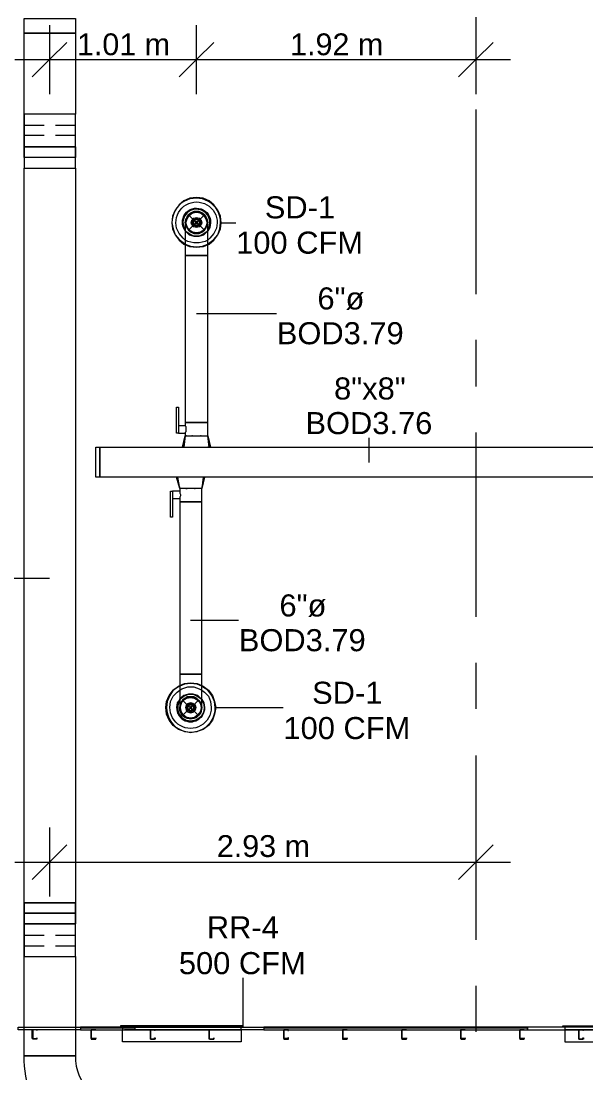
# Model space of a CAD drawing. Header units: metres. Extents: x -2 to 237, y -8 to 52.
# Drawn here: x 52.5 to 56.43, y 34.1 to 41.34 of the extents above; entities that cross this region are included whole.
import ezdxf

# ---------------------------------------------------------------- set-up
doc = ezdxf.new("R2010")
doc.units = ezdxf.units.M
doc.layers.add('HVAC - Ductos', color=5, linetype='Continuous', lineweight=0)
doc.layers.add('PDF2_Text', color=7, linetype='Continuous', lineweight=0)
doc.layers.add('PDF2_Geometry', color=7, linetype='Continuous', lineweight=0, true_color=0xaaaaaa)
doc.styles.add('PDF Helvetica', font='')
doc.styles.get('PDF Helvetica').set_extended_font_data('Helvetica')

msp = doc.modelspace()

# ---------------------------------------------------------------- linework, layer by layer
at = {"layer": 'HVAC - Ductos', "lineweight": 0}
for points in [[(52.8717, 41.3544), (52.8717, 41.2536), (52.5189, 41.2536), (52.5189, 41.3544)], [(52.8717, 40.6946), (52.5189, 40.6946), (52.5189, 40.6533), (52.5189, 40.6167), (52.5189, 40.47), (52.8717, 40.47), (52.8717, 40.6167), (52.8717, 40.6533), (52.8717, 40.6946), (52.5189, 40.6946), (52.5189, 41.2536), (52.8717, 41.2536)], [(52.8717, 40.3234), (52.8717, 40.4013), (52.8717, 40.47), (52.8717, 40.3968), (52.5189, 40.3968), (52.5189, 40.47), (52.5189, 40.4013), (52.5189, 40.3234), (52.8717, 40.3234), (52.8717, 35.2698), (52.5189, 35.2698), (52.5189, 40.3234)], [(53.7697, 39.9202), (53.7559, 39.8973), (53.733, 39.8836), (53.7055, 39.8791), (53.6781, 39.8836), (53.6551, 39.8973), (53.6414, 39.9202), (53.6322, 39.9477), (53.6414, 39.9753), (53.6551, 39.9981), (53.6781, 40.0165), (53.7055, 40.0211), (53.733, 40.0165), (53.7559, 39.9981), (53.7697, 39.9753), (53.7788, 39.9477)], [(53.6735, 39.9661), (53.6872, 39.9798), (53.7055, 39.9844), (53.7239, 39.9798), (53.7376, 39.9661), (53.7422, 39.9477), (53.7376, 39.934), (53.7239, 39.9202), (53.7055, 39.9157), (53.6872, 39.9202), (53.6735, 39.934), (53.6689, 39.9477)], [(53.6781, 39.9661), (53.6872, 39.9798), (53.7055, 39.9844), (53.7239, 39.9798), (53.733, 39.9661), (53.7376, 39.9477), (53.733, 39.934), (53.7239, 39.9202), (53.7055, 39.9157), (53.6872, 39.9202), (53.6781, 39.934), (53.6735, 39.9477)], [(53.6826, 39.9661), (53.6964, 39.9753), (53.7147, 39.9753), (53.7285, 39.9661), (53.733, 39.9477), (53.7285, 39.934), (53.7147, 39.9248), (53.6964, 39.9248), (53.6826, 39.934), (53.6781, 39.9477)], [(53.6872, 39.9661), (53.6964, 39.9753), (53.7147, 39.9753), (53.7239, 39.9661), (53.7285, 39.9477), (53.7239, 39.934), (53.7147, 39.9248), (53.6964, 39.9248), (53.6872, 39.934), (53.6826, 39.9477)], [(53.6918, 39.9661), (53.7055, 39.9707), (53.7193, 39.9661), (53.7239, 39.9477), (53.7193, 39.934), (53.7055, 39.9294), (53.6918, 39.934), (53.6872, 39.9477)], [(53.7009, 39.9523), (53.7009, 39.9477), (53.7009, 39.9569), (53.7101, 39.9569), (53.7101, 39.9477), (53.7101, 39.9523)], [(53.6322, 39.8882), (53.6597, 39.8699), (53.6872, 39.8561), (53.7239, 39.8561), (53.7513, 39.8699), (53.7788, 39.8882), (53.7559, 39.8653), (53.7239, 39.8561), (53.6872, 39.8561), (53.6551, 39.8653), (53.6322, 39.8882), (53.6277, 39.8928), (53.6322, 39.8882), (53.6277, 39.8973)], [(53.7834, 39.8973), (53.7788, 39.8882), (53.7513, 39.8699), (53.7239, 39.8561), (53.6872, 39.8561), (53.6597, 39.8699), (53.6322, 39.8882), (53.6551, 39.8653), (53.6872, 39.8561), (53.7239, 39.8561), (53.7559, 39.8653), (53.7788, 39.8882), (53.7834, 39.8928), (53.7788, 39.8882)], [(53.7101, 39.9432), (53.7101, 39.9477), (53.7101, 39.9432), (53.7009, 39.9432), (53.7009, 39.9477), (53.7009, 39.9432)], [(53.7834, 39.8928), (53.7972, 39.9157), (53.8018, 39.9477), (53.7972, 39.9157)], [(53.5681, 38.6786), (53.5819, 38.6786), (53.5819, 38.5), (53.5681, 38.5)], [(53.6368, 38.4816), (53.6322, 38.4816)], [(53.6781, 38.4816), (53.6735, 38.4816)], [(53.7376, 38.4816), (53.733, 38.4816)], [(53.0412, 38.4037), (53.0412, 38.1975), (53.0137, 38.1975), (53.0137, 38.4037)], [(53.7972, 38.4037), (53.8018, 38.4037)], [(53.6322, 38.1196), (53.6368, 38.1196), (53.6414, 38.1196), (53.6368, 38.1196)], [(53.6918, 38.1196), (53.6964, 38.1196)], [(53.7422, 38.028), (53.7376, 38.028), (53.733, 38.028), (53.7193, 38.028), (53.7055, 38.028), (53.6872, 38.028), (53.6643, 38.028), (53.6459, 38.028), (53.6277, 38.028), (53.6093, 38.028), (53.6001, 38.028), (53.591, 38.028), (53.591, 36.8414), (53.6001, 36.8414), (53.6093, 36.8414), (53.6277, 36.8414), (53.6459, 36.8414), (53.6643, 36.8414), (53.6872, 36.8414), (53.7055, 36.8414), (53.7193, 36.8414), (53.733, 36.8414), (53.7376, 36.8414), (53.7422, 36.8414)], [(53.6185, 36.6947), (53.6505, 36.7039), (53.6826, 36.7039), (53.7147, 36.6947), (53.7376, 36.6719), (53.7422, 36.6673), (53.7376, 36.6719), (53.7422, 36.6627), (53.7376, 36.6719), (53.7101, 36.6901), (53.6826, 36.7039), (53.6505, 36.7039), (53.6185, 36.6901), (53.5956, 36.6719), (53.591, 36.6627), (53.5956, 36.6719), (53.6185, 36.6901), (53.6505, 36.7039), (53.6826, 36.7039), (53.7101, 36.6901), (53.7376, 36.6719), (53.7147, 36.6947), (53.6826, 36.7039), (53.6505, 36.7039), (53.6185, 36.6947), (53.591, 36.6719), (53.591, 36.6673), (53.591, 36.6719)], [(53.6001, 36.6397), (53.6139, 36.6627), (53.6368, 36.6764), (53.6643, 36.681), (53.6918, 36.6764), (53.7147, 36.6627), (53.733, 36.6397), (53.7376, 36.6123), (53.733, 36.5848), (53.7147, 36.5619), (53.6918, 36.5435), (53.6643, 36.539), (53.6368, 36.5435), (53.6139, 36.5619), (53.6001, 36.5848), (53.5956, 36.6123)], [(53.6368, 36.626), (53.6322, 36.6123), (53.6368, 36.6306), (53.6459, 36.6397), (53.6643, 36.6443), (53.6826, 36.6397), (53.6964, 36.6306), (53.7009, 36.6123), (53.6964, 36.626), (53.6826, 36.6397), (53.6643, 36.6443), (53.6505, 36.6397)], [(53.6459, 36.626), (53.6414, 36.6123), (53.6459, 36.626), (53.6597, 36.6352), (53.6735, 36.6352), (53.6872, 36.626), (53.6918, 36.6123), (53.6872, 36.626), (53.6735, 36.6352), (53.6597, 36.6352)], [(53.6505, 36.626), (53.6643, 36.6306), (53.6781, 36.626), (53.6872, 36.6123), (53.6781, 36.5985), (53.6643, 36.5893), (53.6505, 36.5985), (53.6459, 36.6123)], [(53.7605, 36.6123), (53.7559, 36.6443), (53.7422, 36.6673), (53.7559, 36.6443)], [(53.6964, 36.5939), (53.7009, 36.6123), (53.6964, 36.5939), (53.6826, 36.5802), (53.6643, 36.5757), (53.6459, 36.5802), (53.6368, 36.5939), (53.6322, 36.6123), (53.6368, 36.5939), (53.6505, 36.5802), (53.6643, 36.5757), (53.6826, 36.5802)], [(53.6872, 36.5985), (53.6918, 36.6123), (53.6872, 36.5939), (53.6735, 36.5848), (53.6597, 36.5848), (53.6459, 36.5939), (53.6414, 36.6123), (53.6459, 36.5985), (53.6597, 36.5893), (53.6735, 36.5893)], [(53.6643, 36.6169), (53.6597, 36.6123), (53.6643, 36.6169), (53.6689, 36.6169), (53.6735, 36.6123), (53.6689, 36.6077), (53.6643, 36.6077), (53.6597, 36.6123), (53.6643, 36.6077), (53.6689, 36.6077), (53.6689, 36.6123), (53.6689, 36.6169)], [(52.5189, 34.972), (52.5189, 34.9354), (52.5189, 34.8987), (52.8717, 34.8987), (52.8717, 34.216), (52.5189, 34.216), (52.5189, 34.8987), (52.8717, 34.8987), (52.8717, 34.9354), (52.8717, 34.972), (52.8717, 35.1232), (52.5189, 35.1232)], [(53.3298, 34.3947), (53.2107, 34.3947)], [(53.5681, 34.3947), (53.4077, 34.3947)], [(53.8063, 34.3947), (53.6459, 34.3947)], [(54.0079, 34.3947), (53.8842, 34.3947)], [(56.2484, 34.3947), (56.4316, 34.3947)]]:
    msp.add_lwpolyline(points, close=True, dxfattribs=at)
for points in [[(52.693, 41.3085), (52.693, 41.0703), (52.693, 40.832)], [(53.7055, 40.832), (53.7055, 41.0703), (53.7055, 41.3085)], [(55.6252, 41.3085), (55.6252, 41.0703), (55.6252, 40.832)], [(52.8121, 41.1894), (52.693, 41.0703), (52.5739, 40.9511)], [(53.8247, 41.1894), (53.7055, 41.0703), (53.5865, 40.9511)], [(55.7444, 41.1894), (55.6252, 41.0703), (55.5062, 40.9511)], [(52.4547, 41.0703), (53.7055, 41.0703), (55.8635, 41.0703)], [(52.5189, 40.47), (52.5189, 40.5388), (52.5189, 40.6167), (52.5189, 40.6946)], [(52.8717, 40.47), (52.8717, 40.5388), (52.8717, 40.6167), (52.8717, 40.6946)], [(52.6563, 40.6167), (52.5189, 40.6167)], [(52.8717, 40.6167), (52.7342, 40.6167)], [(52.6563, 40.5479), (52.5189, 40.5479)], [(52.8717, 40.5479), (52.7342, 40.5479)], [(52.8717, 40.47), (52.5189, 40.47), (52.5189, 40.3968)], [(52.8717, 40.47), (52.8717, 40.3968)], [(52.8717, 40.3968), (52.5189, 40.3968), (52.5189, 40.3601), (52.5189, 40.3234)], [(52.8717, 40.3234), (52.8717, 40.3601), (52.8717, 40.3968)], [(53.7834, 39.7966), (53.7926, 39.8011), (53.8247, 39.8286), (53.8522, 39.8653), (53.8705, 39.9065), (53.875, 39.9477), (53.8705, 39.9935), (53.8522, 40.0348), (53.8247, 40.0715), (53.7926, 40.0989), (53.7513, 40.1173), (53.7055, 40.1219), (53.6597, 40.1173), (53.6185, 40.0989), (53.5865, 40.0715), (53.5589, 40.0348), (53.5406, 39.9935), (53.536, 39.9477), (53.5452, 39.9065), (53.5589, 39.8653), (53.5865, 39.8332), (53.6231, 39.8057), (53.6277, 39.8011)], [(53.6277, 39.9477), (53.6277, 39.9432), (53.6277, 39.9248), (53.6277, 39.8928), (53.6277, 39.8561), (53.6277, 39.8103), (53.6277, 39.7553), (53.6277, 39.7232), (53.6322, 39.7232), (53.6414, 39.7232), (53.6505, 39.7232), (53.6689, 39.7232), (53.6872, 39.7232), (53.7055, 39.7232), (53.7239, 39.7232), (53.7422, 39.7232), (53.7605, 39.7232), (53.7697, 39.7232), (53.7788, 39.7232), (53.7834, 39.7232), (53.7834, 39.7736), (53.7834, 39.824), (53.7834, 39.8699), (53.7834, 39.9065), (53.7834, 39.934), (53.7834, 39.9477), (53.7788, 39.9432), (53.7834, 39.9477), (53.7788, 39.9707), (53.7697, 39.989), (53.7605, 40.0027), (53.7422, 40.0165), (53.7239, 40.0257), (53.7055, 40.0257), (53.6872, 40.0257), (53.6689, 40.0165), (53.6505, 40.0027), (53.6414, 39.989), (53.6322, 39.9707), (53.6277, 39.9477), (53.6322, 39.9432), (53.6277, 39.9477), (53.6322, 39.9707), (53.6414, 39.989), (53.6505, 40.0027), (53.6689, 40.0165), (53.6872, 40.0257), (53.7055, 40.0257), (53.7239, 40.0257), (53.7422, 40.0165), (53.7605, 40.0027), (53.7697, 39.989), (53.7788, 39.9707), (53.7834, 39.9477)], [(53.7376, 40.0165), (53.7559, 40.0027), (53.7697, 39.9844), (53.7743, 39.9707), (53.7788, 39.9477), (53.7743, 39.9294), (53.7697, 39.9111), (53.7559, 39.8973), (53.7422, 39.8882), (53.7239, 39.8791), (53.7055, 39.8745), (53.6872, 39.8791), (53.6689, 39.8882), (53.6551, 39.8973), (53.6414, 39.9111), (53.6322, 39.9294), (53.6322, 39.9477), (53.6322, 39.9707), (53.6414, 39.9844), (53.6551, 40.0027)], [(53.6322, 39.9753), (53.6368, 39.9798)], [(53.6368, 39.9248), (53.6322, 39.9477), (53.6368, 39.9753)], [(53.6414, 39.9798), (53.6505, 39.9981)], [(53.7559, 40.0027), (53.7422, 40.0119), (53.7239, 40.0211), (53.7055, 40.0257), (53.6872, 40.0211), (53.6689, 40.0119), (53.6551, 40.0027), (53.6735, 40.0165)], [(53.6735, 40.0165), (53.6781, 40.0211)], [(53.6826, 40.0165), (53.7055, 40.0257), (53.7285, 40.0165)], [(53.733, 40.0211), (53.7376, 40.0165)], [(53.7605, 39.9981), (53.7697, 39.9798)], [(53.7743, 39.9798), (53.7743, 39.9753)], [(53.7743, 39.9753), (53.7788, 39.9477), (53.7743, 39.9248), (53.7743, 39.9202)], [(53.6322, 39.9432), (53.6322, 39.9294), (53.6414, 39.9111), (53.6505, 39.8973), (53.6689, 39.8836), (53.6872, 39.8745), (53.7055, 39.8745), (53.7239, 39.8745), (53.7422, 39.8836), (53.7605, 39.8973), (53.7697, 39.9111), (53.7788, 39.9294), (53.7788, 39.9432)], [(53.6368, 39.9202), (53.6322, 39.9248)], [(53.6368, 39.9202), (53.6368, 39.9202)], [(53.6735, 39.8836), (53.6551, 39.8973), (53.6414, 39.9202)], [(53.7697, 39.9202), (53.7559, 39.8973), (53.7376, 39.8836)], [(53.7743, 39.9202), (53.7743, 39.9202)], [(53.875, 39.9477), (53.9758, 39.9477)], [(53.7834, 39.8286), (53.7651, 39.8194), (53.7239, 39.8103), (53.6872, 39.8103), (53.6459, 39.8194), (53.6277, 39.8286)], [(53.6781, 39.8791), (53.6735, 39.8791)], [(53.6781, 39.8791), (53.6781, 39.8791)], [(53.7285, 39.8791), (53.7055, 39.8745), (53.6826, 39.8791)], [(53.733, 39.8791), (53.733, 39.8791)], [(53.7376, 39.8791), (53.733, 39.8791)], [(53.6277, 39.8011), (53.6643, 39.7874), (53.7055, 39.7828), (53.7468, 39.7874), (53.7834, 39.8011)], [(53.7834, 39.7966), (53.7513, 39.7828), (53.7055, 39.7782), (53.6597, 39.7828), (53.6277, 39.7966)], [(53.6139, 38.4037), (53.6093, 38.4037), (53.6277, 38.4816), (53.6322, 38.4816), (53.6368, 38.4816), (53.6414, 38.4816), (53.6505, 38.4816), (53.6689, 38.4816), (53.6872, 38.4816), (53.7055, 38.4816), (53.7239, 38.4816), (53.7422, 38.4816), (53.7605, 38.4816), (53.7697, 38.4816), (53.7743, 38.4816), (53.7788, 38.4816), (53.7834, 38.4816), (53.7834, 38.5732), (53.7788, 38.5732), (53.7697, 38.5732), (53.7605, 38.5732), (53.7422, 38.5732), (53.7239, 38.5732), (53.7055, 38.5732), (53.6872, 38.5732), (53.6689, 38.5732), (53.6505, 38.5732), (53.6414, 38.5732), (53.6322, 38.5732), (53.6277, 38.5732), (53.6322, 38.5732), (53.6414, 38.5732), (53.6505, 38.5732), (53.6689, 38.5732), (53.6872, 38.5732), (53.7055, 38.5732), (53.7239, 38.5732), (53.7422, 38.5732), (53.7605, 38.5732), (53.7697, 38.5732), (53.7788, 38.5732), (53.7834, 38.5732), (53.7834, 39.7232), (53.7788, 39.7232), (53.7697, 39.7232), (53.7605, 39.7232), (53.7422, 39.7232), (53.7239, 39.7232), (53.7055, 39.7232), (53.6872, 39.7232), (53.6689, 39.7232), (53.6505, 39.7232), (53.6414, 39.7232), (53.6322, 39.7232), (53.6277, 39.7232), (53.6277, 38.5732), (53.6277, 38.5503), (53.5819, 38.5503), (53.5819, 38.5457), (53.5819, 38.5412), (53.5819, 38.532), (53.5819, 38.5274), (53.5819, 38.5182), (53.5819, 38.5137), (53.5819, 38.5091), (53.5819, 38.5046), (53.5819, 38.5), (53.6277, 38.5), (53.6277, 38.4816), (53.6185, 38.4037)], [(53.7055, 39.3247), (54.2553, 39.3247)], [(53.6277, 38.5503), (53.6322, 38.5457), (53.6322, 38.5412), (53.6322, 38.532), (53.6322, 38.5228), (53.6322, 38.5137), (53.6322, 38.5091), (53.6277, 38.5046), (53.6277, 38.5)], [(53.6277, 38.4816), (53.6093, 38.4037), (53.6139, 38.4037), (53.6231, 38.4037), (53.6322, 38.4037), (53.6505, 38.4037), (53.6551, 38.4037)], [(53.7239, 38.4037), (53.7285, 38.4037), (53.7376, 38.4037), (53.7468, 38.4037), (53.7513, 38.4037), (53.7605, 38.4037), (53.7788, 38.4037), (53.788, 38.4037), (53.7926, 38.4037), (53.7834, 38.4816)], [(53.8018, 38.4037), (53.7834, 38.4816), (53.8018, 38.4037)], [(54.8922, 38.2983), (54.8922, 38.4679)], [(56.4317, 38.1975), (53.0412, 38.1975), (53.0412, 38.4037), (56.4317, 38.4037)], [(53.6597, 38.4037), (53.6643, 38.4037), (53.6735, 38.4037), (53.6826, 38.4037), (53.6872, 38.4037)], [(53.6918, 38.4037), (53.7147, 38.4037), (53.7193, 38.4037)], [(53.788, 38.4037), (53.7834, 38.4037)], [(53.7513, 38.1975), (53.7422, 38.1196), (53.7376, 38.1196), (53.733, 38.1196), (53.7193, 38.1196), (53.7055, 38.1196), (53.6872, 38.1196), (53.6643, 38.1196), (53.6459, 38.1196), (53.6277, 38.1196), (53.6093, 38.1196), (53.6001, 38.1196), (53.5956, 38.1196), (53.591, 38.1196), (53.591, 38.1013), (53.5406, 38.1013), (53.5406, 37.9226), (53.5269, 37.9226), (53.5269, 38.1013), (53.5406, 38.1013)], [(53.591, 38.1975), (53.5819, 38.1975), (53.5773, 38.1975), (53.5727, 38.1975), (53.5681, 38.1975), (53.591, 38.1196), (53.5681, 38.1975), (53.5727, 38.1975)], [(53.591, 38.1196), (53.5956, 38.1196), (53.591, 38.1196), (53.5773, 38.1975)], [(53.6139, 38.1975), (53.6093, 38.1975), (53.5956, 38.1975)], [(53.6781, 38.1975), (53.6551, 38.1975), (53.6505, 38.1975), (53.6459, 38.1975), (53.6322, 38.1975), (53.6231, 38.1975), (53.6185, 38.1975)], [(53.7376, 38.1975), (53.7193, 38.1975), (53.7147, 38.1975), (53.7101, 38.1975), (53.7009, 38.1975), (53.6872, 38.1975), (53.6826, 38.1975)], [(53.7559, 38.1975), (53.7605, 38.1975), (53.7559, 38.1975), (53.7513, 38.1975), (53.7422, 38.1975)], [(53.7605, 38.1975), (53.7422, 38.1196), (53.7605, 38.1975)], [(53.5406, 38.0968), (53.5406, 38.0922), (53.5406, 38.0876), (53.5406, 38.083), (53.5406, 38.0738), (53.5406, 38.0692), (53.5406, 38.0601), (53.5406, 38.0555), (53.5406, 38.051), (53.591, 38.051), (53.591, 38.028), (53.6001, 38.028), (53.6093, 38.028), (53.6277, 38.028), (53.6459, 38.028), (53.6643, 38.028), (53.6872, 38.028), (53.7055, 38.028), (53.7193, 38.028), (53.733, 38.028), (53.7376, 38.028), (53.7422, 38.028), (53.7422, 38.1196)], [(53.591, 38.1013), (53.591, 38.0968), (53.591, 38.0922), (53.591, 38.0876), (53.5956, 38.0784), (53.5956, 38.0692), (53.591, 38.0601), (53.591, 38.0555), (53.591, 38.051)], [(52.693, 37.5011), (52.189, 37.5011)], [(53.6643, 37.2125), (53.9942, 37.2125)], [(53.7422, 36.6123), (53.7422, 36.6169), (53.7422, 36.6352), (53.7422, 36.6673), (53.7422, 36.7039), (53.7422, 36.7543), (53.7422, 36.8047), (53.7422, 36.8414), (53.7376, 36.8414), (53.733, 36.8414), (53.7193, 36.8414), (53.7055, 36.8414), (53.6872, 36.8414), (53.6643, 36.8414), (53.6459, 36.8414), (53.6277, 36.8414), (53.6093, 36.8414), (53.6001, 36.8414), (53.591, 36.8414), (53.591, 36.7864), (53.591, 36.736), (53.591, 36.6901), (53.591, 36.6535), (53.591, 36.626), (53.591, 36.6123), (53.591, 36.6169), (53.591, 36.6123), (53.591, 36.5893), (53.6001, 36.5711), (53.6093, 36.5573), (53.6277, 36.5435), (53.6459, 36.539), (53.6643, 36.5344), (53.6872, 36.539), (53.7055, 36.5435), (53.7193, 36.5573), (53.733, 36.5711), (53.7376, 36.5893), (53.7422, 36.6123), (53.7422, 36.6169), (53.7422, 36.6123), (53.7376, 36.5893), (53.733, 36.5711), (53.7193, 36.5573), (53.7055, 36.5435), (53.6872, 36.539), (53.6643, 36.5344), (53.6459, 36.539), (53.6277, 36.5435), (53.6093, 36.5573), (53.6001, 36.5711), (53.591, 36.5893), (53.591, 36.6123)], [(53.591, 36.7635), (53.6231, 36.7772), (53.6643, 36.7818), (53.7101, 36.7772), (53.7422, 36.7635)], [(53.7422, 36.7589), (53.7101, 36.7726), (53.6643, 36.7772), (53.6231, 36.7726), (53.591, 36.7589)], [(53.7422, 36.7635), (53.7513, 36.7589), (53.788, 36.7314), (53.8155, 36.6947), (53.8292, 36.6535), (53.8384, 36.6123), (53.8292, 36.5665), (53.8155, 36.5252), (53.788, 36.4886), (53.7513, 36.4611), (53.7101, 36.4473), (53.6643, 36.4382), (53.6231, 36.4473), (53.5819, 36.4611), (53.5452, 36.4886), (53.5177, 36.5252), (53.4994, 36.5665), (53.4948, 36.6123), (53.4994, 36.6535), (53.5177, 36.6947), (53.5452, 36.7314), (53.5819, 36.7589), (53.591, 36.7635)], [(53.591, 36.7314), (53.6047, 36.7405), (53.6459, 36.7543), (53.6872, 36.7543), (53.7239, 36.7405), (53.7422, 36.7314)], [(53.6322, 36.681), (53.6368, 36.681), (53.6414, 36.681), (53.6643, 36.6856), (53.6459, 36.6856), (53.6277, 36.6764), (53.6093, 36.6627), (53.6001, 36.6489), (53.591, 36.6306), (53.591, 36.6169)], [(53.7422, 36.6169), (53.7376, 36.6306), (53.7376, 36.6123), (53.7376, 36.5939), (53.7285, 36.5757), (53.7193, 36.5573), (53.7009, 36.5481), (53.6826, 36.539), (53.6643, 36.539), (53.6459, 36.539), (53.6277, 36.5481), (53.6139, 36.5573), (53.6001, 36.5757), (53.5956, 36.5939), (53.591, 36.6123), (53.5956, 36.6306), (53.6001, 36.6489), (53.6139, 36.6627), (53.6277, 36.6764), (53.6459, 36.681), (53.6643, 36.6856), (53.6826, 36.681), (53.7009, 36.6764), (53.7193, 36.6627), (53.7285, 36.6489), (53.7376, 36.6306), (53.733, 36.6489), (53.7193, 36.6627), (53.7055, 36.6764), (53.6872, 36.6856), (53.6643, 36.6856), (53.6918, 36.681), (53.6964, 36.681)], [(53.5956, 36.5848), (53.591, 36.6123), (53.5956, 36.6352), (53.5956, 36.6397), (53.5956, 36.6443)], [(53.6001, 36.6397), (53.6139, 36.6627), (53.6368, 36.6764)], [(53.6964, 36.681), (53.6964, 36.681)], [(53.6964, 36.6764), (53.7193, 36.6627), (53.733, 36.6443), (53.7376, 36.6397), (53.7376, 36.6352)], [(53.733, 36.6352), (53.7376, 36.6123), (53.733, 36.5848)], [(53.5956, 36.5802), (53.5956, 36.5848)], [(53.6368, 36.5435), (53.6139, 36.5573), (53.6001, 36.5802)], [(53.733, 36.5802), (53.7193, 36.5573), (53.6964, 36.5435)], [(53.7376, 36.5848), (53.7376, 36.5802), (53.733, 36.5802)], [(53.733, 36.5711), (53.733, 36.5711)], [(53.8384, 36.6123), (54.3011, 36.6123)], [(53.6277, 36.5435), (53.6277, 36.5435)], [(53.6277, 36.5435), (53.6277, 36.5435)], [(53.6414, 36.539), (53.6368, 36.539), (53.6322, 36.5435)], [(53.6918, 36.5435), (53.6643, 36.539), (53.6414, 36.5435)], [(53.6964, 36.5435), (53.6964, 36.539), (53.6918, 36.539)], [(52.693, 35.7876), (52.693, 35.5493), (52.693, 35.3111)], [(55.6252, 35.7876), (55.6252, 35.5493), (55.6252, 35.3111)], [(52.8121, 35.6684), (52.693, 35.5493), (52.5739, 35.4302)], [(55.7444, 35.6684), (55.6252, 35.5493), (55.5062, 35.4302)], [(52.4547, 35.5493), (55.8635, 35.5493)], [(52.5189, 35.1232), (52.5189, 35.1966), (52.5189, 35.2332), (52.5189, 35.2698), (52.8717, 35.2698), (52.8717, 35.2332), (52.8717, 35.1966)], [(52.5189, 35.2698), (52.5189, 35.192), (52.5189, 35.1232), (52.8717, 35.1232), (52.8717, 35.192), (52.8717, 35.2698)], [(52.5189, 34.8987), (52.5189, 34.9766), (52.5189, 35.0499), (52.5189, 35.1232), (52.5189, 35.1966), (52.8717, 35.1966), (52.8717, 35.1232), (52.8717, 35.1966), (52.5189, 35.1966)], [(52.8717, 34.8987), (52.8717, 34.9766), (52.8717, 35.0499), (52.8717, 35.1232)], [(52.5189, 35.0453), (52.6563, 35.0453)], [(52.7342, 35.0453), (52.8717, 35.0453)], [(52.5189, 34.972), (52.6563, 34.972)], [(52.7342, 34.972), (52.8717, 34.972)], [(54.0262, 34.4085), (54.0262, 34.7521)], [(53.1878, 34.4177), (53.197, 34.4177), (53.197, 34.3947), (54.0125, 34.3947), (54.0125, 34.3123), (53.197, 34.3123), (53.197, 34.3947), (54.0125, 34.3947), (54.0125, 34.4177), (54.0262, 34.4177), (54.0262, 34.4222), (53.1832, 34.4222), (53.1832, 34.4177), (54.0262, 34.4177)], [(54.0034, 34.4222), (53.2107, 34.4222)], [(54.0079, 34.3947), (54.0079, 34.3947)], [(56.4316, 34.4177), (56.2254, 34.4177), (56.2254, 34.4222), (56.4316, 34.4222)], [(56.2254, 34.4177), (56.2392, 34.4177), (56.2392, 34.3947), (56.4317, 34.3947), (56.2392, 34.3947), (56.2392, 34.3123), (56.4317, 34.3123)], [(56.2484, 34.4222), (56.4316, 34.4222)], [(56.2484, 34.3947), (56.2484, 34.3947)]]:
    msp.add_lwpolyline(points, dxfattribs=at)
for points in [[(53.7834, 39.8011), (53.788, 39.8057), (53.8247, 39.8332), (53.8522, 39.8653), (53.8659, 39.9065), (53.8705, 39.9477, 1.013803), (53.536, 39.9477), (53.5406, 39.9065), (53.5589, 39.8653), (53.5865, 39.8286), (53.6185, 39.8011), (53.6277, 39.7966)], [(53.6277, 39.8286), (53.6139, 39.8424), (53.5865, 39.8745), (53.5681, 39.9111), (53.5635, 39.9477, -1.008107), (53.8476, 39.9477), (53.843, 39.9111), (53.8247, 39.8745), (53.7972, 39.8424), (53.7834, 39.8286)], [(53.591, 36.7589), (53.5819, 36.7543), (53.5452, 36.7314), (53.5223, 36.6947), (53.5039, 36.6535), (53.4994, 36.6123, 1.013813), (53.8338, 36.6123), (53.8292, 36.6535), (53.8109, 36.6947), (53.7834, 36.7314), (53.7468, 36.7543), (53.7422, 36.7589)], [(53.7422, 36.7314), (53.7605, 36.7177), (53.788, 36.6901), (53.8018, 36.6535), (53.8063, 36.6123, -1.008848), (53.5223, 36.6123), (53.5269, 36.6535), (53.5452, 36.6901), (53.5727, 36.7177), (53.591, 36.7314)]]:
    msp.add_lwpolyline(points, format="xyb", dxfattribs=at)
for points in [[(53.7834, 39.8973), (53.7926, 39.9157), (53.7972, 39.9477, 1.361628), (53.6277, 39.8973), (53.6185, 39.9157), (53.6093, 39.9477), (53.6139, 39.9157), (53.6277, 39.8928, -1.42191), (53.8018, 39.9477, 1.017921), (53.6093, 39.9477, -1.340958)], [(53.591, 36.6673), (53.5727, 36.6443), (53.5681, 36.6123, 1.019044), (53.7605, 36.6123), (53.7559, 36.6443), (53.7422, 36.6627, -1.353213), (53.5727, 36.6123), (53.5773, 36.6443), (53.591, 36.6627, 1.353772), (53.7605, 36.6123, -1.420901)], [(52.5189, 34.216), (52.8717, 34.216, 0.416093), (53.229, 33.8587), (53.229, 33.5059, -0.419305)]]:
    msp.add_lwpolyline(points, format="xyb", close=True, dxfattribs=at)
at = {"layer": 'PDF2_Geometry', "lineweight": 0}
for points in [[(55.6252, 41.3635), (55.6252, 41.0428)], [(55.6252, 40.7266), (55.6252, 39.4575)], [(55.6252, 39.1414), (55.6252, 38.8206)], [(55.6252, 38.5046), (55.6252, 37.2354)], [(55.6252, 36.9192), (55.6252, 36.6031)], [(55.6252, 36.2824), (55.6252, 35.0133)], [(55.6252, 34.6971), (55.6252, 34.381)], [(52.5785, 34.3947), (52.5785, 34.3947)], [(52.6059, 34.3947), (52.6059, 34.3901), (52.6059, 34.3947), (52.5785, 34.3947)], [(52.6059, 34.3901), (52.6059, 34.3901)], [(53.0137, 34.3947), (53.284, 34.3947), (53.284, 34.4131), (52.9083, 34.4131), (52.9083, 34.3947), (52.9816, 34.3947)], [(52.9083, 34.4085), (53.284, 34.4085)], [(53.3894, 34.3947), (53.3894, 34.3947)], [(53.3894, 34.3947), (53.3894, 34.3947)], [(53.8247, 34.3901), (53.8247, 34.3901)], [(55.9597, 34.3947), (55.9826, 34.3947), (55.9826, 34.4131), (54.1683, 34.4131), (54.1683, 34.3947), (54.3057, 34.3947)], [(54.1683, 34.4085), (55.9826, 34.4085)], [(54.3378, 34.3947), (54.7135, 34.3947)], [(54.741, 34.3947), (55.1167, 34.3947)], [(55.1488, 34.3947), (55.5245, 34.3947)], [(55.552, 34.3947), (55.9277, 34.3947)], [(56.4317, 34.4131), (55.9826, 34.4131), (55.9826, 34.3947), (56.4317, 34.3947)], [(56.3355, 34.3947), (56.3355, 34.3947)], [(56.3355, 34.3947), (56.3355, 34.3947)], [(52.5785, 34.3352), (52.5785, 34.3352)], [(52.6059, 34.3397), (52.6059, 34.3397)], [(53.8247, 34.3397), (53.8247, 34.3397)]]:
    msp.add_lwpolyline(points, dxfattribs=at)
at = {"layer": 'PDF2_Geometry', "color": 8, "lineweight": 0, "true_color": 0x808080}
for points in [[(53.7651, 39.9935), (53.7285, 40.0211), (53.6826, 40.0211), (53.6459, 39.9935), (53.6277, 39.9477), (53.6459, 39.9065), (53.6826, 39.8791), (53.7285, 39.8791), (53.7651, 39.9065), (53.7834, 39.9477)], [(53.7285, 36.6535), (53.6872, 36.6856), (53.6414, 36.6856), (53.6047, 36.6535), (53.591, 36.6123), (53.6047, 36.5665), (53.6414, 36.539), (53.6872, 36.539), (53.7285, 36.5665), (53.7422, 36.6123)]]:
    msp.add_lwpolyline(points, close=True, dxfattribs=at)
for points in [[(53.6505, 40.0027), (53.7605, 39.8973)], [(53.7605, 40.0027), (53.6505, 39.8973)], [(53.6093, 36.6627), (53.7193, 36.5573)], [(53.7193, 36.6627), (53.6093, 36.5573)]]:
    msp.add_lwpolyline(points, dxfattribs=at)
at = {"layer": 'PDF2_Geometry', "lineweight": 0}
for points in [[(52.4777, 34.3947), (52.4777, 34.4131), (52.9083, 34.4131), (52.9083, 34.3947)], [(52.5785, 34.3352), (52.6059, 34.3352), (52.6059, 34.3397), (52.6059, 34.3306), (52.5785, 34.3306), (52.5785, 34.3352), (52.5739, 34.3352), (52.5739, 34.3947), (52.5785, 34.3947)], [(53.0137, 34.3947), (52.9816, 34.3947), (52.9816, 34.3352), (52.9816, 34.3306), (53.0137, 34.3306), (53.0137, 34.3397), (53.0137, 34.3352), (52.9816, 34.3352), (52.9816, 34.3947), (53.0137, 34.3947), (53.0137, 34.3901)], [(53.284, 34.3947), (53.284, 34.4131), (54.1683, 34.4131), (54.1683, 34.3947)], [(53.4215, 34.3901), (53.4169, 34.3901), (53.4169, 34.3947), (53.3894, 34.3947), (53.3894, 34.3352), (53.3894, 34.3306), (53.4169, 34.3306), (53.4169, 34.3397), (53.4215, 34.3397), (53.4215, 34.3306), (53.3894, 34.3306), (53.3894, 34.3352), (53.3894, 34.3947), (53.4215, 34.3947)], [(53.7972, 34.3947), (53.7926, 34.3947), (53.7926, 34.3352), (53.7972, 34.3306), (53.8247, 34.3306), (53.8247, 34.3397), (53.8247, 34.3306), (53.7972, 34.3306), (53.7926, 34.3306), (53.7926, 34.3352), (53.7926, 34.3947), (53.7972, 34.3947), (53.8247, 34.3947)], [(53.8247, 34.3901), (53.8247, 34.3947)], [(54.3378, 34.3947), (54.3057, 34.3947), (54.3057, 34.3352), (54.3057, 34.3306), (54.3378, 34.3306), (54.3378, 34.3397), (54.3332, 34.3397), (54.3332, 34.3352), (54.3057, 34.3352), (54.3057, 34.3947), (54.3332, 34.3947), (54.3332, 34.3901), (54.3378, 34.3901)], [(54.741, 34.3947), (54.7135, 34.3947), (54.7089, 34.3947), (54.7089, 34.3352), (54.7089, 34.3306), (54.7135, 34.3306), (54.741, 34.3306), (54.741, 34.3397), (54.741, 34.3352), (54.7135, 34.3352), (54.7135, 34.3947), (54.741, 34.3947), (54.741, 34.3901)], [(55.1488, 34.3947), (55.1167, 34.3947), (55.1167, 34.3352), (55.1167, 34.3306), (55.1488, 34.3306), (55.1488, 34.3397), (55.1488, 34.3352), (55.1167, 34.3352), (55.1167, 34.3947), (55.1488, 34.3947), (55.1488, 34.3901)], [(55.552, 34.3947), (55.5245, 34.3947), (55.5199, 34.3947), (55.5199, 34.3352), (55.5245, 34.3306), (55.552, 34.3306), (55.552, 34.3397), (55.552, 34.3352), (55.5245, 34.3352), (55.5245, 34.3947), (55.552, 34.3947), (55.552, 34.3901)], [(55.9597, 34.3947), (55.9277, 34.3947), (55.9277, 34.3352), (55.9277, 34.3306), (55.9597, 34.3306), (55.9597, 34.3397), (55.9597, 34.3352), (55.9277, 34.3352), (55.9277, 34.3947), (55.9597, 34.3947), (55.9597, 34.3901)], [(56.3675, 34.3901), (56.3629, 34.3901), (56.3629, 34.3947), (56.3355, 34.3947), (56.3355, 34.3352), (56.3355, 34.3306), (56.3629, 34.3306), (56.3629, 34.3397), (56.3675, 34.3397), (56.3675, 34.3306), (56.3355, 34.3306), (56.3355, 34.3352), (56.3355, 34.3947), (56.3675, 34.3947)]]:
    msp.add_lwpolyline(points, close=True, dxfattribs=at)
at = {"layer": 'PDF2_Geometry', "color": 254, "lineweight": 0, "true_color": 0xd2d2d2}
for points in [[(53.0137, 34.3901), (53.0137, 34.3947)], [(55.5199, 34.3855), (55.5245, 34.3901)], [(55.529, 34.3947), (55.529, 34.3947)], [(52.9816, 34.3627), (52.9816, 34.3627)]]:
    msp.add_lwpolyline(points, dxfattribs=at)

# ---------------------------------------------------------------- texts
at = {"layer": 'PDF2_Text', "lineweight": 0, "attachment_point": 4, "style": 'PDF Helvetica'}
for s, insert, char_height in [('1.01 m', (52.8826, 41.1748), 0.15002), ('1.92 m', (54.3489, 41.1748), 0.15002), ('SD-1', (54.1747, 40.053), 0.1519), ('100 CFM', (53.9777, 39.8101), 0.1519), ('6"ø', (54.5367, 39.4253), 0.1519), ('BOD3.79', (54.2572, 39.187), 0.1519), ('8"x8"', (54.6512, 38.8067), 0.1519), ('BOD3.76', (54.4542, 38.5685), 0.1519), ('6"ø', (54.2755, 37.313), 0.1519), ('BOD3.79', (53.996, 37.0748), 0.1519), ('SD-1', (54.5, 36.7128), 0.1519), ('100 CFM', (54.303, 36.47), 0.1519), ('2.93 m', (53.8448, 35.6583), 0.15002), ('RR-4', (53.7761, 35.1), 0.1519), ('500 CFM', (53.5837, 34.8526), 0.1519)]:
    msp.add_mtext(s, dxfattribs=dict(at, insert=insert, char_height=char_height))

doc.saveas('drawing.dxf')
